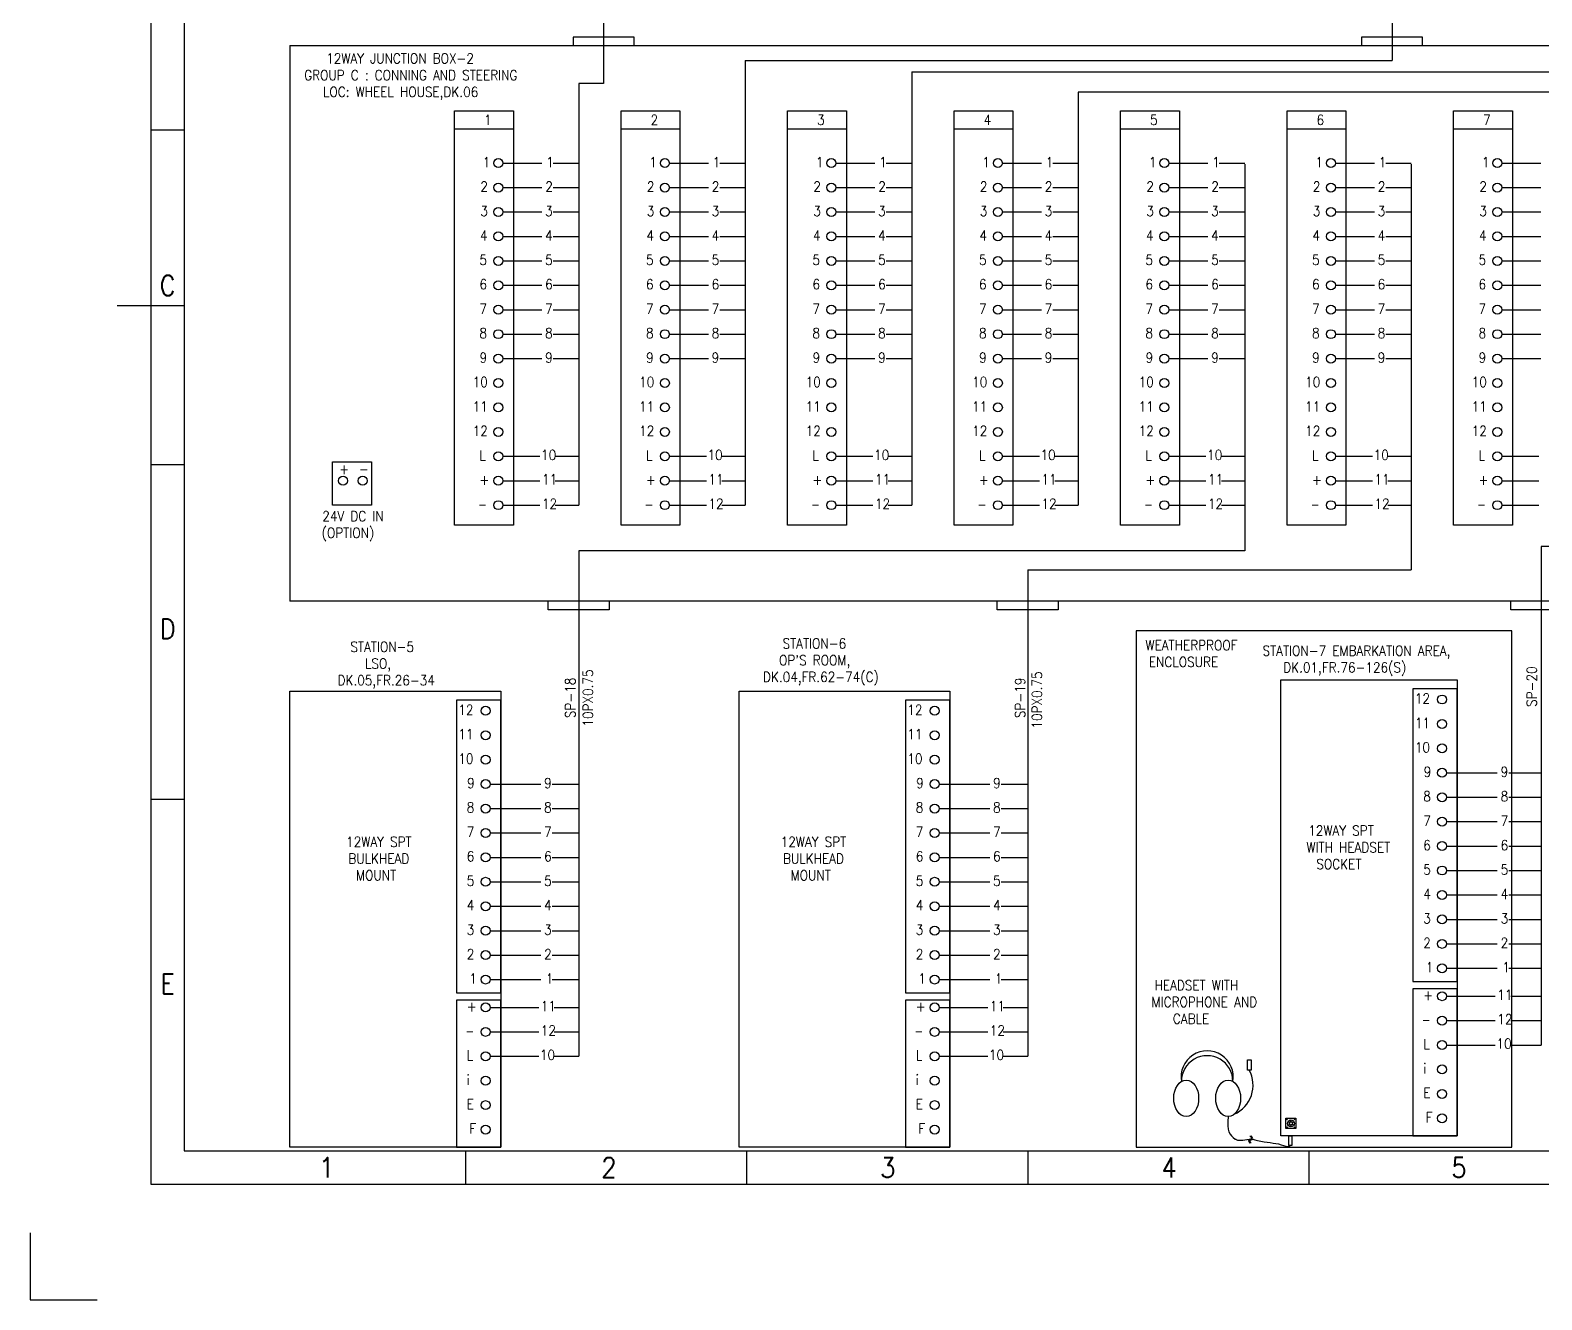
# Model space of a CAD drawing. Header units: inches. Extents: x 36 to 5114, y 9 to 306.
# Drawn here: x 967.9 to 1193.6, y 9.1 to 198.8 of the extents above; entities that cross this region are included whole.
import ezdxf
from ezdxf.enums import TextEntityAlignment as Align

# ---------------------------------------------------------------- set-up
doc = ezdxf.new("R2010")
doc.units = ezdxf.units.IN
doc.header["$MEASUREMENT"] = 0
doc.layers.get('DEFPOINTS').update_dxf_attribs({"color": 251})
doc.layers.add('Border', color=6, linetype='Continuous')
doc.layers.add('TITLE', color=7, linetype='Continuous')
doc.layers.add('CON-050', color=3, linetype='Continuous', lineweight=50)
doc.styles.add('ROMANS', font='simplex.shx', dxfattribs={"width": 0.88})

# ---------------------------------------------------------------- blocks, each defined once
blk = doc.blocks.new('A3_BORDER')
at = {"linetype": 'Continuous'}
for p, q in [((5, 159.65), (0, 159.65)), ((5, 109.65), (0, 109.65)), ((5, 59.65), (0, 59.65)), ((173, 7.15), (173, 2.15))]:
    blk.add_line(p, q, dxfattribs=at)
at = {"color": 5, "linetype": 'Continuous'}
blk.add_line((5, 133.4), (-5, 133.4), dxfattribs=at)
at = {"layer": 'Border', "color": 7}
blk.add_lwpolyline([(0, 2.15), (384, 2.15), (384, 264.65), (0, 264.65)], close=True, dxfattribs=at)
at = {"layer": 'Border', "color": 6}
blk.add_lwpolyline([(5, 7.15), (379, 7.15), (379, 259.65), (5, 259.65)], close=True, dxfattribs=at)
at = {"layer": 'DEFPOINTS', "color": 5}
blk.add_lwpolyline([(-18, -5.1), (-18, -15.1), (-8, -15.1)], dxfattribs=at)
at = {"layer": 'TITLE', "color": 7}
for p, q in [((47, 7.15), (47, 2.25)), ((89, 7.15), (89, 2.25)), ((131, 7.15), (131, 2.25))]:
    blk.add_line(p, q, dxfattribs=at)
at = {"layer": 'TITLE', "color": 7, "style": 'ROMANS', "width": 0.88}
for s, p in [('C', (2.52, 136.45)), ('D', (2.52, 85.14)), ('E', (2.52, 32.11))]:
    blk.add_text(s, height=3, dxfattribs=at).set_placement(p, align=Align.MIDDLE_CENTER)
for s, p in [('1', (25.15, 3.15)), ('2', (67.3, 3.15)), ('3', (108.96, 3.15)), ('4', (150.96, 3.15)), ('5', (194.28, 3.15))]:
    blk.add_text(s, height=3, dxfattribs=at).set_placement(p)
blk = doc.blocks.new('*U10')
blk.add_circle((0, 0), 0.0728)
blk = doc.blocks.new('*U9')
at = {"color": 0, "linetype": 'ByBlock', "lineweight": -2}
for p, rotation in [((784.95, 158.66), 59.99999999999999), ((784.95, 158.39), 120), ((785.18, 158.25), 180), ((785.42, 158.66), 300.0000000000001), ((785.42, 158.39), 240)]:
    blk.add_blockref('*U10', p, dxfattribs=dict(at, rotation=rotation))
blk.add_blockref('*U10', (785.18, 158.8), dxfattribs=at)

msp = doc.modelspace()

# ---------------------------------------------------------------- linework, layer by layer
for p, q in [((1171.29, 200.33), (1171.29, 194.27)), ((1006.67, 196.5), (1006.67, 113.46)), ((1074.67, 194.27), (1074.67, 127.82)), ((1074.67, 194.27), (1171.29, 194.27)), ((1099.54, 192.56), (1099.54, 127.82)), ((1099.54, 192.56), (1233.71, 192.56)), ((1049.8, 190.83), (1049.8, 127.82)), ((1124.41, 189.55), (1124.41, 127.82)), ((1311.22, 189.55), (1124.41, 189.55)), ((1031.25, 184.05), (1040.05, 184.05)), ((1056.12, 184.05), (1064.92, 184.05)), ((1080.99, 184.05), (1089.79, 184.05)), ((1105.86, 184.05), (1114.66, 184.05)), ((1130.73, 184.05), (1139.53, 184.05)), ((1155.6, 184.05), (1164.4, 184.05)), ((1180.47, 184.05), (1189.27, 184.05)), ((1149.28, 178.75), (1149.28, 120.98)), ((1174.15, 178.75), (1174.15, 118.16)), ((1049.8, 120.98), (1049.8, 45.47)), ((1149.28, 120.98), (1049.8, 120.98)), ((1193.55, 121.62), (1193.55, 47.15)), ((1199.02, 121.62), (1193.55, 121.62)), ((1116.86, 118.16), (1116.86, 45.47)), ((1116.86, 118.16), (1174.15, 118.16))]:
    msp.add_line(p, q)
for points in [[(1053.51, 257.94), (1053.51, 190.83), (1049.8, 190.83)], [(1006.67, 196.5), (1347.46, 196.5)], [(1058.06, 196.5), (1058.06, 197.77), (1048.96, 197.77), (1048.96, 196.5)], [(1175.83, 196.5), (1175.83, 197.77), (1166.74, 197.77), (1166.74, 196.5)], [(1347.46, 113.46), (1006.67, 113.46)], [(1054.35, 113.46), (1054.35, 112.2), (1045.25, 112.2), (1045.25, 113.46)], [(1121.41, 113.46), (1121.41, 112.2), (1112.32, 112.2), (1112.32, 113.46)], [(1198.1, 113.46), (1198.1, 112.2), (1189, 112.2), (1189, 113.46)]]:
    msp.add_lwpolyline(points)
for points in [[(1031.25, 186.74), (1040.05, 186.74), (1040.05, 124.81), (1031.25, 124.81)], [(1056.12, 186.74), (1064.92, 186.74), (1064.92, 124.81), (1056.12, 124.81)], [(1080.99, 186.74), (1089.79, 186.74), (1089.79, 124.81), (1080.99, 124.81)], [(1105.86, 186.74), (1114.66, 186.74), (1114.66, 124.81), (1105.86, 124.81)], [(1130.73, 186.74), (1139.53, 186.74), (1139.53, 124.81), (1130.73, 124.81)], [(1155.6, 186.74), (1164.4, 186.74), (1164.4, 124.81), (1155.6, 124.81)], [(1180.47, 186.74), (1189.27, 186.74), (1189.27, 124.81), (1180.47, 124.81)], [(1013.04, 134.27), (1018.83, 134.27), (1018.83, 127.82), (1013.04, 127.82)], [(1189.17, 109.06), (1133.06, 109.06), (1133.06, 31.91), (1189.17, 31.91)], [(1154.66, 101.7), (1181.02, 101.7), (1181.02, 33.59), (1154.66, 33.59)], [(1006.67, 100.02), (1038.14, 100.02), (1038.14, 31.91), (1006.67, 31.91)], [(1073.74, 100.02), (1105.21, 100.02), (1105.21, 31.91), (1073.74, 31.91)], [(1181.02, 100.38), (1174.4, 100.38), (1174.4, 56.62), (1181.02, 56.62)], [(1038.14, 98.69), (1031.53, 98.69), (1031.53, 54.93), (1038.14, 54.93)], [(1105.21, 98.69), (1098.6, 98.69), (1098.6, 54.93), (1105.21, 54.93)], [(1181.02, 55.54), (1174.4, 55.54), (1174.4, 33.59), (1181.02, 33.59)], [(1038.14, 53.86), (1031.53, 53.86), (1031.53, 31.91), (1038.14, 31.91)], [(1105.21, 53.86), (1098.6, 53.86), (1098.6, 31.91), (1105.21, 31.91)], [(1149.68, 44.96), (1150.23, 44.96), (1150.23, 43.39), (1149.68, 43.39)], [(1155.42, 36.22), (1156.93, 36.22), (1156.93, 34.69), (1155.42, 34.69)], [(1155.88, 33.59), (1156.32, 33.59), (1156.32, 32.12), (1155.88, 32.12)]]:
    msp.add_lwpolyline(points, close=True)
for centre, radius in [((1037.79, 178.93), 0.671), ((1062.66, 178.93), 0.671), ((1087.53, 178.93), 0.671), ((1112.4, 178.93), 0.671), ((1137.27, 178.93), 0.671), ((1162.14, 178.93), 0.671), ((1187.01, 178.93), 0.671), ((1037.79, 175.28), 0.671), ((1062.66, 175.28), 0.671), ((1087.53, 175.28), 0.671), ((1112.4, 175.28), 0.671), ((1137.27, 175.28), 0.671), ((1162.14, 175.28), 0.671), ((1187.01, 175.28), 0.671), ((1037.79, 171.63), 0.671), ((1062.66, 171.63), 0.671), ((1087.53, 171.63), 0.671), ((1112.4, 171.63), 0.671), ((1137.27, 171.63), 0.671), ((1162.14, 171.63), 0.671), ((1187.01, 171.63), 0.671), ((1037.79, 167.98), 0.671), ((1062.66, 167.98), 0.671), ((1087.53, 167.98), 0.671), ((1112.4, 167.98), 0.671), ((1137.27, 167.98), 0.671), ((1162.14, 167.98), 0.671), ((1187.01, 167.98), 0.671), ((1037.79, 164.32), 0.671), ((1062.66, 164.32), 0.671), ((1087.53, 164.32), 0.671), ((1112.4, 164.32), 0.671), ((1137.27, 164.32), 0.671), ((1162.14, 164.32), 0.671), ((1187.01, 164.32), 0.671), ((1037.79, 160.67), 0.671), ((1062.66, 160.67), 0.671), ((1087.53, 160.67), 0.671), ((1112.4, 160.67), 0.671), ((1137.27, 160.67), 0.671), ((1162.14, 160.67), 0.671), ((1187.01, 160.67), 0.671), ((1037.79, 157.02), 0.671), ((1062.66, 157.02), 0.671), ((1087.53, 157.02), 0.671), ((1112.4, 157.02), 0.671), ((1137.27, 157.02), 0.671), ((1162.14, 157.02), 0.671), ((1187.01, 157.02), 0.671), ((1037.79, 153.37), 0.671), ((1062.66, 153.37), 0.671), ((1087.53, 153.37), 0.671), ((1112.4, 153.37), 0.671), ((1137.27, 153.37), 0.671), ((1162.14, 153.37), 0.671), ((1187.01, 153.37), 0.671), ((1037.79, 149.72), 0.671), ((1062.66, 149.72), 0.671), ((1087.53, 149.72), 0.671), ((1112.4, 149.72), 0.671), ((1137.27, 149.72), 0.671), ((1162.14, 149.72), 0.671), ((1187.01, 149.72), 0.671), ((1037.79, 146.07), 0.671), ((1062.66, 146.07), 0.671), ((1087.53, 146.07), 0.671), ((1112.4, 146.07), 0.671), ((1137.27, 146.07), 0.671), ((1162.14, 146.07), 0.671), ((1187.01, 146.07), 0.671), ((1037.79, 142.42), 0.671), ((1062.66, 142.42), 0.671), ((1087.53, 142.42), 0.671), ((1112.4, 142.42), 0.671), ((1137.27, 142.42), 0.671), ((1162.14, 142.42), 0.671), ((1187.01, 142.42), 0.671), ((1037.79, 138.77), 0.671), ((1062.66, 138.77), 0.671), ((1087.53, 138.77), 0.671), ((1112.4, 138.77), 0.671), ((1137.27, 138.77), 0.671), ((1162.14, 138.77), 0.671), ((1187.01, 138.77), 0.671), ((1037.79, 135.12), 0.671), ((1062.66, 135.12), 0.671), ((1087.53, 135.12), 0.671), ((1112.4, 135.12), 0.671), ((1137.27, 135.12), 0.671), ((1162.14, 135.12), 0.671), ((1187.01, 135.12), 0.671), ((1014.59, 131.47), 0.671), ((1017.53, 131.47), 0.671), ((1037.79, 131.47), 0.671), ((1062.66, 131.47), 0.671), ((1087.53, 131.47), 0.671), ((1112.4, 131.47), 0.671), ((1137.27, 131.47), 0.671), ((1162.14, 131.47), 0.671), ((1187.01, 131.47), 0.671), ((1037.79, 127.82), 0.671), ((1062.66, 127.82), 0.671), ((1087.53, 127.82), 0.671), ((1112.4, 127.82), 0.671), ((1137.27, 127.82), 0.671), ((1162.14, 127.82), 0.671), ((1187.01, 127.82), 0.671), ((1178.76, 98.78), 0.671), ((1035.88, 97.1), 0.671), ((1102.95, 97.1), 0.671), ((1178.76, 95.13), 0.671), ((1035.88, 93.44), 0.671), ((1102.95, 93.44), 0.671), ((1035.88, 89.79), 0.671), ((1102.95, 89.79), 0.671), ((1178.76, 91.48), 0.671), ((1178.76, 87.83), 0.671), ((1035.88, 86.14), 0.671), ((1102.95, 86.14), 0.671), ((1178.76, 84.18), 0.671), ((1035.88, 82.49), 0.671), ((1102.95, 82.49), 0.671), ((1035.88, 78.84), 0.671), ((1102.95, 78.84), 0.671), ((1178.76, 80.53), 0.671), ((1178.76, 76.88), 0.671), ((1035.88, 75.19), 0.671), ((1102.95, 75.19), 0.671), ((1178.76, 73.23), 0.671), ((1035.88, 71.54), 0.671), ((1102.95, 71.54), 0.671), ((1178.76, 69.57), 0.671), ((1035.88, 67.89), 0.671), ((1102.95, 67.89), 0.671), ((1178.76, 65.92), 0.671), ((1035.88, 64.24), 0.671), ((1102.95, 64.24), 0.671), ((1035.88, 60.59), 0.671), ((1102.95, 60.59), 0.671), ((1178.76, 62.27), 0.671), ((1178.76, 58.62), 0.671), ((1035.88, 56.94), 0.671), ((1102.95, 56.94), 0.671), ((1178.76, 54.45), 0.671), ((1035.88, 52.77), 0.671), ((1102.95, 52.77), 0.671), ((1035.88, 49.12), 0.671), ((1102.95, 49.12), 0.671), ((1178.76, 50.8), 0.671), ((1178.76, 47.15), 0.671), ((1035.88, 45.47), 0.671), ((1102.95, 45.47), 0.671), ((1178.76, 43.5), 0.671), ((1035.88, 41.82), 0.671), ((1102.95, 41.82), 0.671), ((1035.88, 38.17), 0.671), ((1102.95, 38.17), 0.671), ((1178.76, 39.85), 0.671), ((1155.54, 36.1), 0.12), ((1156.81, 36.1), 0.12), ((1178.76, 36.2), 0.671), ((1035.88, 34.52), 0.671), ((1102.95, 34.52), 0.671), ((1155.54, 34.81), 0.12), ((1156.17, 35.45), 0.516), ((1156.81, 34.81), 0.12)]:
    msp.add_circle(centre, radius)
for centre, radius, start, end in [((1143.66, 42.38), 3.9, 349.8171, 190.1829), ((1143.66, 41.72), 3.84, 359.5798, 180.4202), ((1145.78, 41.15), 4.74, 293.9795, 28.2344)]:
    msp.add_arc(centre, radius, start, end)
for centre in [(1140.53, 39.19), (1146.8, 39.19)]:
    msp.add_ellipse(centre, major_axis=(0, 2.71), ratio=0.6875)
for points, knots in [([(1146.8, 36.48), (1146.52, 34.26), (1147.05, 33.64), (1148.46, 32.71), (1149.4, 33.1), (1150.24, 33.09)], [0, 0, 0, 0, 4.162872, 4.376917, 6.907654, 6.907654, 6.907654, 6.907654]), ([(1150.43, 33.08), (1150.68, 33.05), (1152.33, 32.52), (1154.33, 32.62), (1155.65, 31.82), (1156.1, 32.12)], [7.096761, 7.096761, 7.096761, 7.096761, 7.865668, 12.198871, 14.446895, 14.446895, 14.446895, 14.446895])]:
    msp.add_open_spline(points, degree=3, knots=knots)
for points in [[(1150.07, 32.49), (1149.87, 32.93), (1150.28, 33.12), (1150.06, 33.59)], [(1150.24, 32.47), (1150.04, 32.9), (1150.45, 33.1), (1150.23, 33.57)]]:
    msp.add_spline(points, degree=3)
at = {"layer": 'CON-050', "color": 0, "lineweight": 25, "ltscale": 0.1}
for p, q in [((1038.46, 178.93), (1044.3, 178.93)), ((1046, 178.93), (1049.8, 178.93)), ((1063.33, 178.93), (1069.17, 178.93)), ((1070.87, 178.93), (1074.67, 178.93)), ((1088.2, 178.93), (1094.04, 178.93)), ((1095.74, 178.93), (1099.54, 178.93)), ((1113.07, 178.93), (1118.91, 178.93)), ((1120.61, 178.93), (1124.41, 178.93)), ((1137.94, 178.93), (1143.78, 178.93)), ((1145.48, 178.93), (1149.28, 178.93)), ((1162.81, 178.93), (1168.65, 178.93)), ((1170.35, 178.93), (1174.15, 178.93)), ((1187.68, 178.93), (1193.52, 178.93)), ((1038.46, 175.28), (1044.3, 175.28)), ((1046, 175.28), (1049.8, 175.28)), ((1063.33, 175.28), (1069.17, 175.28)), ((1070.87, 175.28), (1074.67, 175.28)), ((1088.2, 175.28), (1094.04, 175.28)), ((1095.74, 175.28), (1099.54, 175.28)), ((1113.07, 175.28), (1118.91, 175.28)), ((1120.61, 175.28), (1124.41, 175.28)), ((1137.94, 175.28), (1143.78, 175.28)), ((1145.48, 175.28), (1149.28, 175.28)), ((1162.81, 175.28), (1168.65, 175.28)), ((1170.35, 175.28), (1174.15, 175.28)), ((1187.68, 175.28), (1193.52, 175.28)), ((1038.46, 171.63), (1044.3, 171.63)), ((1046, 171.63), (1049.8, 171.63)), ((1063.33, 171.63), (1069.17, 171.63)), ((1070.87, 171.63), (1074.67, 171.63)), ((1088.2, 171.63), (1094.04, 171.63)), ((1095.74, 171.63), (1099.54, 171.63)), ((1113.07, 171.63), (1118.91, 171.63)), ((1120.61, 171.63), (1124.41, 171.63)), ((1137.94, 171.63), (1143.78, 171.63)), ((1145.48, 171.63), (1149.28, 171.63)), ((1162.81, 171.63), (1168.65, 171.63)), ((1170.35, 171.63), (1174.15, 171.63)), ((1187.68, 171.63), (1193.52, 171.63)), ((1038.46, 167.98), (1044.3, 167.98)), ((1046, 167.98), (1049.8, 167.98)), ((1063.33, 167.98), (1069.17, 167.98)), ((1070.87, 167.98), (1074.67, 167.98)), ((1088.2, 167.98), (1094.04, 167.98)), ((1095.74, 167.98), (1099.54, 167.98)), ((1113.07, 167.98), (1118.91, 167.98)), ((1120.61, 167.98), (1124.41, 167.98)), ((1137.94, 167.98), (1143.78, 167.98)), ((1145.48, 167.98), (1149.28, 167.98)), ((1162.81, 167.98), (1168.65, 167.98)), ((1170.35, 167.98), (1174.15, 167.98)), ((1187.68, 167.98), (1193.52, 167.98)), ((1038.46, 164.32), (1044.3, 164.32)), ((1046, 164.32), (1049.8, 164.32)), ((1063.33, 164.32), (1069.17, 164.32)), ((1070.87, 164.32), (1074.67, 164.32)), ((1088.2, 164.32), (1094.04, 164.32)), ((1095.74, 164.32), (1099.54, 164.32)), ((1113.07, 164.32), (1118.91, 164.32)), ((1120.61, 164.32), (1124.41, 164.32)), ((1137.94, 164.32), (1143.78, 164.32)), ((1145.48, 164.32), (1149.28, 164.32)), ((1162.81, 164.32), (1168.65, 164.32)), ((1170.35, 164.32), (1174.15, 164.32)), ((1187.68, 164.32), (1193.52, 164.32)), ((1038.46, 160.67), (1044.3, 160.67)), ((1046, 160.67), (1049.8, 160.67)), ((1063.33, 160.67), (1069.17, 160.67)), ((1070.87, 160.67), (1074.67, 160.67)), ((1088.2, 160.67), (1094.04, 160.67)), ((1095.74, 160.67), (1099.54, 160.67)), ((1113.07, 160.67), (1118.91, 160.67)), ((1120.61, 160.67), (1124.41, 160.67)), ((1137.94, 160.67), (1143.78, 160.67)), ((1145.48, 160.67), (1149.28, 160.67)), ((1162.81, 160.67), (1168.65, 160.67)), ((1170.35, 160.67), (1174.15, 160.67)), ((1187.68, 160.67), (1193.52, 160.67)), ((1038.46, 157.02), (1044.3, 157.02)), ((1046, 157.02), (1049.8, 157.02)), ((1063.33, 157.02), (1069.17, 157.02)), ((1070.87, 157.02), (1074.67, 157.02)), ((1088.2, 157.02), (1094.04, 157.02)), ((1095.74, 157.02), (1099.54, 157.02)), ((1113.07, 157.02), (1118.91, 157.02)), ((1120.61, 157.02), (1124.41, 157.02)), ((1137.94, 157.02), (1143.78, 157.02)), ((1145.48, 157.02), (1149.28, 157.02)), ((1162.81, 157.02), (1168.65, 157.02)), ((1170.35, 157.02), (1174.15, 157.02)), ((1187.68, 157.02), (1193.52, 157.02)), ((1038.46, 153.37), (1044.3, 153.37)), ((1046, 153.37), (1049.8, 153.37)), ((1063.33, 153.37), (1069.17, 153.37)), ((1070.87, 153.37), (1074.67, 153.37)), ((1088.2, 153.37), (1094.04, 153.37)), ((1095.74, 153.37), (1099.54, 153.37)), ((1113.07, 153.37), (1118.91, 153.37)), ((1120.61, 153.37), (1124.41, 153.37)), ((1137.94, 153.37), (1143.78, 153.37)), ((1145.48, 153.37), (1149.28, 153.37)), ((1162.81, 153.37), (1168.65, 153.37)), ((1170.35, 153.37), (1174.15, 153.37)), ((1187.68, 153.37), (1193.52, 153.37)), ((1038.46, 149.72), (1044.3, 149.72)), ((1046, 149.72), (1049.8, 149.72)), ((1063.33, 149.72), (1069.17, 149.72)), ((1070.87, 149.72), (1074.67, 149.72)), ((1088.2, 149.72), (1094.04, 149.72)), ((1095.74, 149.72), (1099.54, 149.72)), ((1113.07, 149.72), (1118.91, 149.72)), ((1120.61, 149.72), (1124.41, 149.72)), ((1137.94, 149.72), (1143.78, 149.72)), ((1145.48, 149.72), (1149.28, 149.72)), ((1162.81, 149.72), (1168.65, 149.72)), ((1170.35, 149.72), (1174.15, 149.72)), ((1187.68, 149.72), (1193.52, 149.72)), ((1038.46, 135.12), (1043.99, 135.12)), ((1046.3, 135.12), (1049.8, 135.12)), ((1063.33, 135.12), (1068.86, 135.12)), ((1071.17, 135.12), (1074.67, 135.12)), ((1088.2, 135.12), (1093.73, 135.12)), ((1096.04, 135.12), (1099.54, 135.12)), ((1113.07, 135.12), (1118.6, 135.12)), ((1120.91, 135.12), (1124.41, 135.12)), ((1137.94, 135.12), (1143.47, 135.12)), ((1145.78, 135.12), (1149.28, 135.12)), ((1162.81, 135.12), (1168.35, 135.12)), ((1170.66, 135.12), (1174.15, 135.12)), ((1187.68, 135.12), (1193.22, 135.12)), ((1038.46, 131.47), (1043.99, 131.47)), ((1046.3, 131.47), (1049.8, 131.47)), ((1063.33, 131.47), (1068.86, 131.47)), ((1071.17, 131.47), (1074.67, 131.47)), ((1088.2, 131.47), (1093.73, 131.47)), ((1096.04, 131.47), (1099.54, 131.47)), ((1113.07, 131.47), (1118.6, 131.47)), ((1120.91, 131.47), (1124.41, 131.47)), ((1137.94, 131.47), (1143.47, 131.47)), ((1145.78, 131.47), (1149.28, 131.47)), ((1162.81, 131.47), (1168.35, 131.47)), ((1170.66, 131.47), (1174.15, 131.47)), ((1187.68, 131.47), (1193.22, 131.47)), ((1038.46, 127.82), (1043.99, 127.82)), ((1046.3, 127.82), (1049.8, 127.82)), ((1063.33, 127.82), (1068.86, 127.82)), ((1071.17, 127.82), (1074.67, 127.82)), ((1088.2, 127.82), (1093.73, 127.82)), ((1096.04, 127.82), (1099.54, 127.82)), ((1113.07, 127.82), (1118.6, 127.82)), ((1120.91, 127.82), (1124.41, 127.82)), ((1137.94, 127.82), (1143.47, 127.82)), ((1145.78, 127.82), (1149.28, 127.82)), ((1162.81, 127.82), (1168.35, 127.82)), ((1170.66, 127.82), (1174.15, 127.82)), ((1187.68, 127.82), (1193.22, 127.82)), ((1036.55, 86.14), (1044.13, 86.14)), ((1045.83, 86.14), (1049.8, 86.14)), ((1103.62, 86.14), (1111.2, 86.14)), ((1112.89, 86.14), (1116.86, 86.14)), ((1179.43, 87.83), (1187, 87.83)), ((1188.7, 87.83), (1193.55, 87.83)), ((1179.43, 84.18), (1187, 84.18)), ((1188.7, 84.18), (1193.55, 84.18)), ((1036.55, 82.49), (1044.13, 82.49)), ((1045.83, 82.49), (1049.8, 82.49)), ((1103.62, 82.49), (1111.2, 82.49)), ((1112.89, 82.49), (1116.86, 82.49)), ((1179.43, 80.53), (1187, 80.53)), ((1188.7, 80.53), (1193.55, 80.53)), ((1036.55, 78.84), (1044.13, 78.84)), ((1045.83, 78.84), (1049.8, 78.84)), ((1103.62, 78.84), (1111.2, 78.84)), ((1112.89, 78.84), (1116.86, 78.84)), ((1179.43, 76.88), (1187, 76.88)), ((1188.7, 76.88), (1193.55, 76.88)), ((1036.55, 75.19), (1044.13, 75.19)), ((1045.83, 75.19), (1049.8, 75.19)), ((1103.62, 75.19), (1111.2, 75.19)), ((1112.89, 75.19), (1116.86, 75.19)), ((1179.43, 73.23), (1187, 73.23)), ((1188.7, 73.23), (1193.55, 73.23)), ((1036.55, 71.54), (1044.13, 71.54)), ((1045.83, 71.54), (1049.8, 71.54)), ((1103.62, 71.54), (1111.2, 71.54)), ((1112.89, 71.54), (1116.86, 71.54)), ((1036.55, 67.89), (1044.13, 67.89)), ((1045.83, 67.89), (1049.8, 67.89)), ((1103.62, 67.89), (1111.2, 67.89)), ((1112.89, 67.89), (1116.86, 67.89)), ((1179.43, 69.57), (1187, 69.57)), ((1188.7, 69.57), (1193.55, 69.57)), ((1179.43, 65.92), (1187, 65.92)), ((1188.7, 65.92), (1193.55, 65.92)), ((1036.55, 64.24), (1044.13, 64.24)), ((1045.83, 64.24), (1049.8, 64.24)), ((1103.62, 64.24), (1111.2, 64.24)), ((1112.89, 64.24), (1116.86, 64.24)), ((1179.43, 62.27), (1187, 62.27)), ((1188.7, 62.27), (1193.55, 62.27)), ((1036.55, 60.59), (1044.13, 60.59)), ((1045.83, 60.59), (1049.8, 60.59)), ((1103.62, 60.59), (1111.2, 60.59)), ((1112.89, 60.59), (1116.86, 60.59)), ((1036.55, 56.94), (1044.13, 56.94)), ((1045.83, 56.94), (1049.8, 56.94)), ((1103.62, 56.94), (1111.2, 56.94)), ((1112.89, 56.94), (1116.86, 56.94)), ((1179.43, 58.62), (1187, 58.62)), ((1188.7, 58.62), (1193.55, 58.62)), ((1179.43, 54.45), (1186.7, 54.45)), ((1189.01, 54.45), (1193.55, 54.45)), ((1036.55, 52.77), (1043.82, 52.77)), ((1046.13, 52.77), (1049.8, 52.77)), ((1103.62, 52.77), (1110.89, 52.77)), ((1113.2, 52.77), (1116.86, 52.77)), ((1179.43, 50.8), (1186.7, 50.8)), ((1189.01, 50.8), (1193.55, 50.8)), ((1036.55, 49.12), (1043.82, 49.12)), ((1046.13, 49.12), (1049.8, 49.12)), ((1103.62, 49.12), (1110.89, 49.12)), ((1113.2, 49.12), (1116.86, 49.12)), ((1036.55, 45.47), (1043.82, 45.47)), ((1046.13, 45.47), (1049.8, 45.47)), ((1103.62, 45.47), (1110.89, 45.47)), ((1113.2, 45.47), (1116.86, 45.47)), ((1179.43, 47.15), (1186.7, 47.15)), ((1189.01, 47.15), (1193.55, 47.15))]:
    msp.add_line(p, q, dxfattribs=at)

# ---------------------------------------------------------------- block references
at = {"linetype": 'Continuous'}
msp.add_blockref('A3_BORDER', (985.87, 24.19), dxfattribs=at)
msp.add_blockref('*U9', (370.99, -123.07))

# ---------------------------------------------------------------- texts
at = {"layer": 'CON-050', "color": 0, "lineweight": 25, "char_height": 1.5, "attachment_point": 1, "style": 'ROMANS'}
for s, width, insert in [('{\\Fromans|c0;\\W4.0698; \\W0.88;12WAY JUNCTION BOX-2\\P GROUP C : CONNING AND STEERING\\P{\\W3.6088; }LOC: WHEEL HOUSE,DK.06}', 36.7864, (1007.89, 195.32)), ('{\\Fromans|c0;1}', 0.9419, (1035.66, 186.14)), ('{\\Fromans|c0;2}', 0.9419, (1060.53, 186.14)), ('{\\Fromans|c0;3}', 0.9419, (1085.4, 186.14)), ('{\\Fromans|c0;4}', 0.9419, (1110.27, 186.14)), ('{\\Fromans|c0;5}', 0.9419, (1135.14, 186.14)), ('{\\Fromans|c0;6}', 0.9419, (1160.01, 186.14)), ('{\\Fromans|c0;7}', 0.9419, (1184.88, 186.14)), ('{\\Fromans|c0;1}', 0.7064, (1035.47, 179.82)), ('{\\Fromans|c0;1}', 0.7064, (1044.94, 179.82)), ('{\\Fromans|c0;1}', 0.7064, (1060.35, 179.82)), ('{\\Fromans|c0;1}', 0.7064, (1069.81, 179.82)), ('{\\Fromans|c0;1}', 0.7064, (1085.22, 179.82)), ('{\\Fromans|c0;1}', 0.7064, (1094.68, 179.82)), ('{\\Fromans|c0;1}', 0.7064, (1110.09, 179.82)), ('{\\Fromans|c0;1}', 0.7064, (1119.56, 179.82)), ('{\\Fromans|c0;1}', 0.7064, (1134.96, 179.82)), ('{\\Fromans|c0;1}', 0.7064, (1144.43, 179.82)), ('{\\Fromans|c0;1}', 0.7064, (1159.83, 179.82)), ('{\\Fromans|c0;1}', 0.7064, (1169.3, 179.82)), ('{\\Fromans|c0;1}', 0.7064, (1184.7, 179.82)), ('{\\Fromans|c0;2}', 1.0836, (1035.1, 176.17)), ('{\\Fromans|c0;2}', 1.0836, (1044.8, 176.17)), ('{\\Fromans|c0;2}', 1.0836, (1059.97, 176.17)), ('{\\Fromans|c0;2}', 1.0836, (1069.67, 176.17)), ('{\\Fromans|c0;2}', 1.0836, (1084.84, 176.17)), ('{\\Fromans|c0;2}', 1.0836, (1094.54, 176.17)), ('{\\Fromans|c0;2}', 1.0836, (1109.71, 176.17)), ('{\\Fromans|c0;2}', 1.0836, (1119.41, 176.17)), ('{\\Fromans|c0;2}', 1.0836, (1134.58, 176.17)), ('{\\Fromans|c0;2}', 1.0836, (1144.28, 176.17)), ('{\\Fromans|c0;2}', 1.0836, (1159.45, 176.17)), ('{\\Fromans|c0;2}', 1.0836, (1169.15, 176.17)), ('{\\Fromans|c0;2}', 1.0836, (1184.32, 176.17)), ('{\\Fromans|c0;3}', 1.0836, (1035.1, 172.52)), ('{\\Fromans|c0;3}', 0.7064, (1044.78, 172.52)), ('{\\Fromans|c0;3}', 1.0836, (1059.97, 172.52)), ('{\\Fromans|c0;3}', 0.7064, (1069.65, 172.52)), ('{\\Fromans|c0;3}', 1.0836, (1084.84, 172.52)), ('{\\Fromans|c0;3}', 0.7064, (1094.52, 172.52)), ('{\\Fromans|c0;3}', 1.0836, (1109.71, 172.52)), ('{\\Fromans|c0;3}', 0.7064, (1119.39, 172.52)), ('{\\Fromans|c0;3}', 1.0836, (1134.58, 172.52)), ('{\\Fromans|c0;3}', 0.7064, (1144.26, 172.52)), ('{\\Fromans|c0;3}', 1.0836, (1159.45, 172.52)), ('{\\Fromans|c0;3}', 0.7064, (1169.13, 172.52)), ('{\\Fromans|c0;3}', 1.0836, (1184.32, 172.52)), ('{\\Fromans|c0;4}', 1.1464, (1035.03, 168.87)), ('{\\Fromans|c0;4}', 0.7064, (1044.78, 168.87)), ('{\\Fromans|c0;4}', 1.1464, (1059.91, 168.87)), ('{\\Fromans|c0;4}', 0.7064, (1069.65, 168.87)), ('{\\Fromans|c0;4}', 1.1464, (1084.78, 168.87)), ('{\\Fromans|c0;4}', 0.7064, (1094.52, 168.87)), ('{\\Fromans|c0;4}', 1.1464, (1109.65, 168.87)), ('{\\Fromans|c0;4}', 0.7064, (1119.39, 168.87)), ('{\\Fromans|c0;4}', 1.1464, (1134.52, 168.87)), ('{\\Fromans|c0;4}', 0.7064, (1144.26, 168.87)), ('{\\Fromans|c0;4}', 1.1464, (1159.39, 168.87)), ('{\\Fromans|c0;4}', 0.7064, (1169.13, 168.87)), ('{\\Fromans|c0;4}', 1.1464, (1184.26, 168.87)), ('{\\Fromans|c0;5}', 1.0836, (1034.97, 165.22)), ('{\\Fromans|c0;5}', 0.7064, (1044.78, 165.22)), ('{\\Fromans|c0;5}', 1.0836, (1059.84, 165.22)), ('{\\Fromans|c0;5}', 0.7064, (1069.65, 165.22)), ('{\\Fromans|c0;5}', 1.0836, (1084.71, 165.22)), ('{\\Fromans|c0;5}', 0.7064, (1094.52, 165.22)), ('{\\Fromans|c0;5}', 1.0836, (1109.58, 165.22)), ('{\\Fromans|c0;5}', 0.7064, (1119.39, 165.22)), ('{\\Fromans|c0;5}', 1.0836, (1134.45, 165.22)), ('{\\Fromans|c0;5}', 0.7064, (1144.26, 165.22)), ('{\\Fromans|c0;5}', 1.0836, (1159.33, 165.22)), ('{\\Fromans|c0;5}', 0.7064, (1169.13, 165.22)), ('{\\Fromans|c0;5}', 1.0836, (1184.2, 165.22)), ('{\\Fromans|c0;6}', 1.0836, (1034.97, 161.57)), ('{\\Fromans|c0;6}', 0.7064, (1044.78, 161.57)), ('{\\Fromans|c0;6}', 1.0836, (1059.84, 161.57)), ('{\\Fromans|c0;6}', 0.7064, (1069.65, 161.57)), ('{\\Fromans|c0;6}', 1.0836, (1084.71, 161.57)), ('{\\Fromans|c0;6}', 0.7064, (1094.52, 161.57)), ('{\\Fromans|c0;6}', 1.0836, (1109.58, 161.57)), ('{\\Fromans|c0;6}', 0.7064, (1119.39, 161.57)), ('{\\Fromans|c0;6}', 1.0836, (1134.45, 161.57)), ('{\\Fromans|c0;6}', 0.7064, (1144.26, 161.57)), ('{\\Fromans|c0;6}', 1.0836, (1159.33, 161.57)), ('{\\Fromans|c0;6}', 0.7064, (1169.13, 161.57)), ('{\\Fromans|c0;6}', 1.0836, (1184.2, 161.57)), ('{\\Fromans|c0;7}', 1.0836, (1034.97, 157.92)), ('{\\Fromans|c0;7}', 0.7064, (1044.78, 157.92)), ('{\\Fromans|c0;7}', 1.0836, (1059.84, 157.92)), ('{\\Fromans|c0;7}', 0.7064, (1069.65, 157.92)), ('{\\Fromans|c0;7}', 1.0836, (1084.71, 157.92)), ('{\\Fromans|c0;7}', 0.7064, (1094.52, 157.92)), ('{\\Fromans|c0;7}', 1.0836, (1109.58, 157.92)), ('{\\Fromans|c0;7}', 0.7064, (1119.39, 157.92)), ('{\\Fromans|c0;7}', 1.0836, (1134.45, 157.92)), ('{\\Fromans|c0;7}', 0.7064, (1144.26, 157.92)), ('{\\Fromans|c0;7}', 1.0836, (1159.33, 157.92)), ('{\\Fromans|c0;7}', 0.7064, (1169.13, 157.92)), ('{\\Fromans|c0;7}', 1.0836, (1184.2, 157.92)), ('{\\Fromans|c0;8}', 1.0836, (1034.97, 154.27)), ('{\\Fromans|c0;8}', 0.7064, (1044.78, 154.27)), ('{\\Fromans|c0;8}', 1.0836, (1059.84, 154.27)), ('{\\Fromans|c0;8}', 0.7064, (1069.65, 154.27)), ('{\\Fromans|c0;8}', 1.0836, (1084.71, 154.27)), ('{\\Fromans|c0;8}', 0.7064, (1094.52, 154.27)), ('{\\Fromans|c0;8}', 1.0836, (1109.58, 154.27)), ('{\\Fromans|c0;8}', 0.7064, (1119.39, 154.27)), ('{\\Fromans|c0;8}', 1.0836, (1134.45, 154.27)), ('{\\Fromans|c0;8}', 0.7064, (1144.26, 154.27)), ('{\\Fromans|c0;8}', 1.0836, (1159.33, 154.27)), ('{\\Fromans|c0;8}', 0.7064, (1169.13, 154.27)), ('{\\Fromans|c0;8}', 1.0836, (1184.2, 154.27)), ('{\\Fromans|c0;9}', 1.0207, (1034.98, 150.62)), ('{\\Fromans|c0;9}', 0.7064, (1044.78, 150.62)), ('{\\Fromans|c0;9}', 1.0207, (1059.86, 150.62)), ('{\\Fromans|c0;9}', 0.7064, (1069.65, 150.62)), ('{\\Fromans|c0;9}', 1.0207, (1084.73, 150.62)), ('{\\Fromans|c0;9}', 0.7064, (1094.52, 150.62)), ('{\\Fromans|c0;9}', 1.0207, (1109.6, 150.62)), ('{\\Fromans|c0;9}', 0.7064, (1119.39, 150.62)), ('{\\Fromans|c0;9}', 1.0207, (1134.47, 150.62)), ('{\\Fromans|c0;9}', 0.7064, (1144.26, 150.62)), ('{\\Fromans|c0;9}', 1.0207, (1159.34, 150.62)), ('{\\Fromans|c0;9}', 0.7064, (1169.13, 150.62)), ('{\\Fromans|c0;9}', 1.0207, (1184.21, 150.62)), ('{\\Fromans|c0;10}', 2.0547, (1033.95, 146.97)), ('{\\Fromans|c0;10}', 2.0547, (1058.82, 146.97)), ('{\\Fromans|c0;10}', 2.0547, (1083.69, 146.97)), ('{\\Fromans|c0;10}', 2.0547, (1108.56, 146.97)), ('{\\Fromans|c0;10}', 2.0547, (1133.43, 146.97)), ('{\\Fromans|c0;10}', 2.0547, (1158.3, 146.97)), ('{\\Fromans|c0;10}', 2.0547, (1183.17, 146.97)), ('{\\Fromans|c0;11}', 1.9636, (1033.95, 143.32)), ('{\\Fromans|c0;11}', 1.9636, (1058.82, 143.32)), ('{\\Fromans|c0;11}', 1.9636, (1083.69, 143.32)), ('{\\Fromans|c0;11}', 1.9636, (1108.56, 143.32)), ('{\\Fromans|c0;11}', 1.9636, (1133.43, 143.32)), ('{\\Fromans|c0;11}', 1.9636, (1158.3, 143.32)), ('{\\Fromans|c0;11}', 1.9636, (1183.17, 143.32)), ('{\\Fromans|c0;12}', 2.0547, (1033.95, 139.66)), ('{\\Fromans|c0;12}', 2.0547, (1058.82, 139.66)), ('{\\Fromans|c0;12}', 2.0547, (1083.69, 139.66)), ('{\\Fromans|c0;12}', 2.0547, (1108.56, 139.66)), ('{\\Fromans|c0;12}', 2.0547, (1133.43, 139.66)), ('{\\Fromans|c0;12}', 2.0547, (1158.3, 139.66)), ('{\\Fromans|c0;12}', 2.0547, (1183.17, 139.66)), ('{\\Fromans|c0;L}', 1.0207, (1034.97, 136.01)), ('{\\Fromans|c0;10}', 2.3407, (1044.17, 136.08)), ('{\\Fromans|c0;L}', 1.0207, (1059.84, 136.01)), ('{\\Fromans|c0;10}', 2.3407, (1069.04, 136.08)), ('{\\Fromans|c0;L}', 1.0207, (1084.71, 136.01)), ('{\\Fromans|c0;10}', 2.3407, (1093.91, 136.08)), ('{\\Fromans|c0;L}', 1.0207, (1109.58, 136.01)), ('{\\Fromans|c0;10}', 2.3407, (1118.78, 136.08)), ('{\\Fromans|c0;L}', 1.0207, (1134.45, 136.01)), ('{\\Fromans|c0;10}', 2.3407, (1143.66, 136.08)), ('{\\Fromans|c0;L}', 1.0207, (1159.32, 136.01)), ('{\\Fromans|c0;10}', 2.3407, (1168.53, 136.08)), ('{\\Fromans|c0;L}', 1.0207, (1184.2, 136.01)), ('{\\Fromans|c0;+}', 1.3979, (1014.02, 133.95)), ('{\\Fromans|c0;-}', 1.3979, (1016.96, 133.95)), ('{\\Fromans|c0;+}', 1.3979, (1034.97, 132.36)), ('{\\Fromans|c0;11}', 1.9636, (1044.3, 132.43)), ('{\\Fromans|c0;+}', 1.3979, (1059.84, 132.36)), ('{\\Fromans|c0;11}', 1.9636, (1069.17, 132.43)), ('{\\Fromans|c0;+}', 1.3979, (1084.71, 132.36)), ('{\\Fromans|c0;11}', 1.9636, (1094.04, 132.43)), ('{\\Fromans|c0;+}', 1.3979, (1109.58, 132.36)), ('{\\Fromans|c0;11}', 1.9636, (1118.91, 132.43)), ('{\\Fromans|c0;+}', 1.3979, (1134.45, 132.36)), ('{\\Fromans|c0;11}', 1.9636, (1143.78, 132.43)), ('{\\Fromans|c0;+}', 1.3979, (1159.33, 132.36)), ('{\\Fromans|c0;11}', 1.9636, (1168.65, 132.43)), ('{\\Fromans|c0;+}', 1.3979, (1184.2, 132.36)), ('{\\Fromans|c0;12}', 2.3407, (1044.3, 128.78)), ('{\\Fromans|c0;12}', 2.3407, (1069.17, 128.78)), ('{\\Fromans|c0;12}', 2.3407, (1094.04, 128.78)), ('{\\Fromans|c0;12}', 2.3407, (1118.91, 128.78)), ('{\\Fromans|c0;12}', 2.3407, (1143.78, 128.78)), ('{\\Fromans|c0;12}', 2.3407, (1168.65, 128.78)), ('{\\Fromans|c0; 24V DC IN\\P{\\W0.780238; }(OPTION)}', 10.575, (1010.59, 126.93)), ('{\\Fromans|c0; _}', 1.3979, (1034.97, 129.47)), ('{\\Fromans|c0; _}', 1.3979, (1059.84, 129.47)), ('{\\Fromans|c0; _}', 1.3979, (1084.71, 129.47)), ('{\\Fromans|c0; _}', 1.3979, (1109.58, 129.47)), ('{\\Fromans|c0; _}', 1.3979, (1134.45, 129.47)), ('{\\Fromans|c0; _}', 1.3979, (1159.33, 129.47)), ('{\\Fromans|c0; _}', 1.3979, (1184.2, 129.47)), ('{\\Fromans|c0;\\W3.3155; \\W0.88;STATION-5\\P{\\W5.43166; }LSO,\\P{\\W1.45071; }DK.05,FR.26-34}', 20.1293, (1012.28, 107.4)), ("{\\Fromans|c0;\\W4.2793; \\W0.88;STATION-6\\P{\\W3.77642; }OP'S ROOM,\\P{\\W1.42976; }DK.04,FR.62-74(C)}", 23.0207, (1075.84, 107.9)), ('{\\Fromans|c0; WEATHERPROOF\\P{\\W1.3669; }ENCLOSURE}', 15.2264, (1133.55, 107.64)), ('{\\Fromans|c0;12}', 2.3407, (1174.69, 99.68)), ('{\\Fromans|c0;12}', 2.3407, (1031.81, 97.99)), ('{\\Fromans|c0;12}', 2.3407, (1098.88, 97.99)), ('{\\Fromans|c0;11}', 2.3407, (1174.69, 96.02)), ('{\\Fromans|c0;11}', 2.3407, (1031.81, 94.34)), ('{\\Fromans|c0;11}', 2.3407, (1098.88, 94.34)), ('{\\Fromans|c0;10}', 2.3407, (1031.81, 90.69)), ('{\\Fromans|c0;10}', 2.3407, (1098.88, 90.69)), ('{\\Fromans|c0;10}', 2.3407, (1174.69, 92.37)), ('{\\Fromans|c0;9}', 1.0207, (1176.01, 88.72)), ('{\\Fromans|c0;9}', 1.0836, (1187.5, 88.72)), ('{\\Fromans|c0;9}', 1.0207, (1033.13, 87.04)), ('{\\Fromans|c0;9}', 1.0836, (1044.63, 87.04)), ('{\\Fromans|c0;9}', 1.0207, (1100.2, 87.04)), ('{\\Fromans|c0;9}', 1.0836, (1111.69, 87.04)), ('{\\Fromans|c0;8}', 1.0836, (1175.94, 85.07)), ('{\\Fromans|c0;8}', 1.0836, (1187.5, 85.07)), ('{\\Fromans|c0;8}', 1.0836, (1033.07, 83.39)), ('{\\Fromans|c0;8}', 1.0836, (1044.63, 83.39)), ('{\\Fromans|c0;8}', 1.0836, (1100.14, 83.39)), ('{\\Fromans|c0;8}', 1.0836, (1111.69, 83.39)), ('{\\Fromans|c0;7}', 1.0836, (1175.94, 81.42)), ('{\\Fromans|c0;7}', 1.0836, (1187.5, 81.42)), ('{\\Fromans|c0;7}', 1.0836, (1033.07, 79.74)), ('{\\Fromans|c0;7}', 1.0836, (1044.63, 79.74)), ('{\\Fromans|c0;7}', 1.0836, (1100.14, 79.74)), ('{\\Fromans|c0;7}', 1.0836, (1111.69, 79.74)), ('{\\Fromans|c0;\\W1.1364; \\W0.88;12WAY SPT\\P WITH HEADSET \\P{\\W2.30976; }SOCKET}', 14.1579, (1157.59, 79.94)), ('{\\Fromans|c0;\\W0.13071; \\W0.88;12WAY SPT\\P{\\W0.486904; }BULKHEAD \\P{\\W1.59738; }MOUNT}', 11.1407, (1014.89, 78.26)), ('{\\Fromans|c0;\\W0.13071; \\W0.88;12WAY SPT\\P{\\W0.486904; }BULKHEAD \\P{\\W1.59738; }MOUNT}', 11.1407, (1079.8, 78.26)), ('{\\Fromans|c0;6}', 1.0836, (1175.94, 77.77)), ('{\\Fromans|c0;6}', 1.0836, (1187.5, 77.77)), ('{\\Fromans|c0;6}', 1.0836, (1033.07, 76.09)), ('{\\Fromans|c0;6}', 1.0836, (1044.63, 76.09)), ('{\\Fromans|c0;6}', 1.0836, (1100.14, 76.09)), ('{\\Fromans|c0;6}', 1.0836, (1111.69, 76.09)), ('{\\Fromans|c0;5}', 1.0836, (1033.07, 72.44)), ('{\\Fromans|c0;5}', 1.0836, (1044.63, 72.44)), ('{\\Fromans|c0;5}', 1.0836, (1100.14, 72.44)), ('{\\Fromans|c0;5}', 1.0836, (1111.69, 72.44)), ('{\\Fromans|c0;5}', 1.0836, (1175.94, 74.12)), ('{\\Fromans|c0;5}', 1.0836, (1187.5, 74.12)), ('{\\Fromans|c0;4}', 1.1464, (1175.96, 70.47)), ('{\\Fromans|c0;4}', 1.0836, (1187.5, 70.47)), ('{\\Fromans|c0;4}', 1.1464, (1033.08, 68.79)), ('{\\Fromans|c0;4}', 1.0836, (1044.63, 68.79)), ('{\\Fromans|c0;4}', 1.1464, (1100.15, 68.79)), ('{\\Fromans|c0;4}', 1.0836, (1111.69, 68.79)), ('{\\Fromans|c0;3}', 1.0836, (1175.94, 66.82)), ('{\\Fromans|c0;3}', 1.0836, (1187.5, 66.82)), ('{\\Fromans|c0;3}', 1.0836, (1033.07, 65.13)), ('{\\Fromans|c0;3}', 1.0836, (1044.63, 65.13)), ('{\\Fromans|c0;3}', 1.0836, (1100.14, 65.13)), ('{\\Fromans|c0;3}', 1.0836, (1111.69, 65.13)), ('{\\Fromans|c0;2}', 1.0836, (1033.07, 61.48)), ('{\\Fromans|c0;2}', 1.0836, (1044.63, 61.48)), ('{\\Fromans|c0;2}', 1.0836, (1100.14, 61.48)), ('{\\Fromans|c0;2}', 1.0836, (1111.69, 61.48)), ('{\\Fromans|c0;2}', 1.0836, (1175.94, 63.17)), ('{\\Fromans|c0;2}', 1.0836, (1187.5, 63.17)), ('{\\Fromans|c0;1}', 0.7064, (1176.32, 59.52)), ('{\\Fromans|c0;1}', 0.7064, (1187.74, 59.52)), ('{\\Fromans|c0;1}', 0.7064, (1033.45, 57.83)), ('{\\Fromans|c0;1}', 0.7064, (1044.87, 57.83)), ('{\\Fromans|c0;1}', 0.7064, (1100.51, 57.83)), ('{\\Fromans|c0;1}', 0.7064, (1111.94, 57.83)), ('{\\Fromans|c0;\\W1.325; \\W0.88;HEADSET WITH\\P MICROPHONE AND \\P{\\W3.98595; }CABLE}', 17.6779, (1134.44, 56.83)), ('{\\Fromans|c0;+}', 1.3979, (1175.94, 55.35)), ('{\\Fromans|c0;11}', 1.9636, (1187, 55.41)), ('{\\Fromans|c0;+}', 1.3979, (1033.07, 53.66)), ('{\\Fromans|c0;11}', 1.9636, (1044.13, 53.73)), ('{\\Fromans|c0;+}', 1.3979, (1100.14, 53.66)), ('{\\Fromans|c0;11}', 1.9636, (1111.2, 53.73)), ('{\\Fromans|c0;12}', 2.3407, (1044.13, 50.08)), ('{\\Fromans|c0;12}', 2.3407, (1111.2, 50.08)), ('{\\Fromans|c0; _}', 1.3979, (1175.94, 52.45)), ('{\\Fromans|c0;12}', 2.3407, (1187, 51.76)), ('{\\Fromans|c0; _}', 1.3979, (1033.07, 50.77)), ('{\\Fromans|c0; _}', 1.3979, (1100.14, 50.77)), ('{\\Fromans|c0;L}', 1.1464, (1175.96, 48.05)), ('{\\Fromans|c0;10}', 2.3407, (1186.88, 48.11)), ('{\\Fromans|c0;L}', 1.1464, (1033.08, 46.36)), ('{\\Fromans|c0;10}', 2.3407, (1044, 46.43)), ('{\\Fromans|c0;L}', 1.1464, (1100.15, 46.36)), ('{\\Fromans|c0;10}', 2.3407, (1111.07, 46.43)), ('{\\Fromans|c0;i}', 0.3293, (1175.94, 44.4)), ('{\\Fromans|c0;i}', 0.3293, (1033.07, 42.71)), ('{\\Fromans|c0;i}', 0.3293, (1100.14, 42.71)), ('{\\Fromans|c0;E}', 1.5, (1175.94, 40.75)), ('{\\Fromans|c0;E}', 1.5, (1033.07, 39.06)), ('{\\Fromans|c0;E}', 1.5, (1100.14, 39.06)), ('{\\Fromans|c0;F}', 0.7064, (1176.32, 37.1)), ('{\\Fromans|c0;F}', 0.7064, (1033.45, 35.41)), ('{\\Fromans|c0;F}', 0.7064, (1100.51, 35.41))]:
    msp.add_mtext_dynamic_manual_height_columns(s, width=width, gutter_width=437.5, heights=[0], dxfattribs=dict(at, insert=insert))
at = {"layer": 'CON-050', "color": 2, "lineweight": 25, "insert": (1151.03, 106.82), "char_height": 1.5, "attachment_point": 1, "style": 'ROMANS'}
msp.add_mtext_dynamic_manual_height_columns('{\\Fromans|c0;\\C0; STATION-7 EMBARKATION AREA,\\P{\\W3.88119; }DK.01,FR.76-126(S)}', width=31.5693, gutter_width=437.5, heights=[0], dxfattribs=at)
at = {"layer": 'CON-050', "color": 0, "lineweight": 25, "char_height": 1.5, "attachment_point": 1, "rotation": 90, "style": 'ROMANS'}
for s, width, insert in [('SP-18', 6.1121, (1047.79, 96)), ('10PX0.75', 8.8779, (1050.42, 94.73)), ('SP-19', 6.0493, (1114.97, 96)), ('10PX0.75', 8.8779, (1117.49, 94.43)), ('SP-20', 6.3636, (1191.39, 97.68))]:
    msp.add_mtext_dynamic_manual_height_columns(s, width=width, gutter_width=437.5, heights=[0], dxfattribs=dict(at, insert=insert))

doc.saveas('drawing.dxf')
